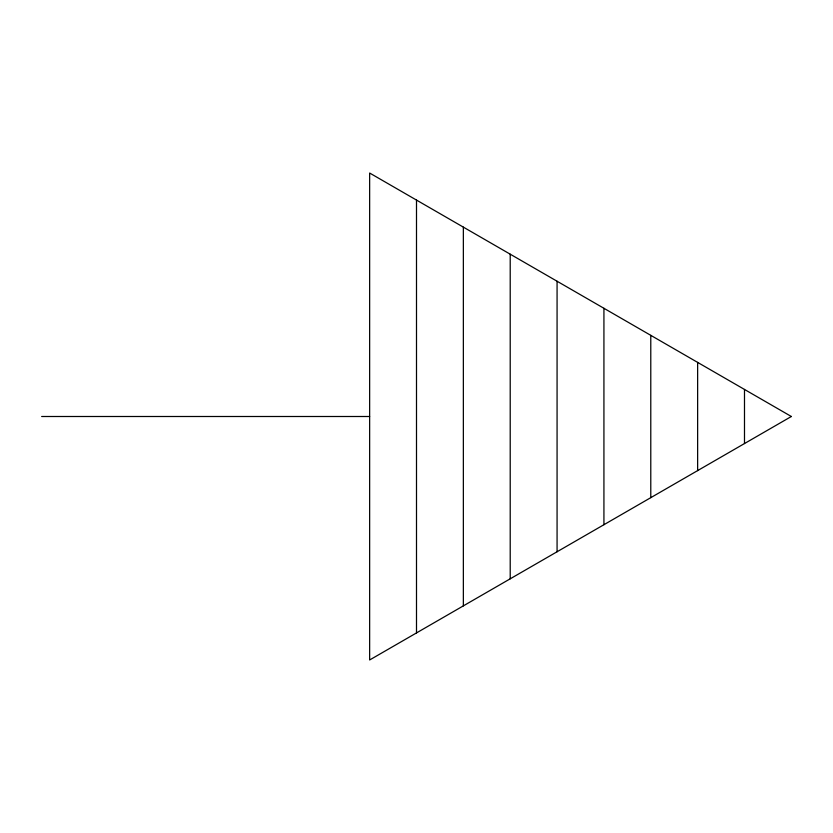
<?xml version="1.0" encoding="UTF-8"?>
<svg xmlns="http://www.w3.org/2000/svg" width="833" height="833" viewBox="0 0 833 833"><rect width="100%" height="100%" fill="white"/><g stroke="black" fill="none" stroke-linecap="round" stroke-linejoin="round"><path stroke-width="1.25" d="M41.65 416.5L369.644 416.5M744.494 389.448L744.494 443.552M697.638 362.397L697.638 470.603M650.781 335.345L650.781 497.655M603.925 308.293L603.925 524.707M557.069 281.242L557.069 551.758M510.212 254.19L510.212 578.81M463.356 227.128L463.356 605.872M416.5 200.076L416.5 632.924M791.35 416.5L369.644 659.975L369.644 173.025L791.35 416.5"/></g></svg>
